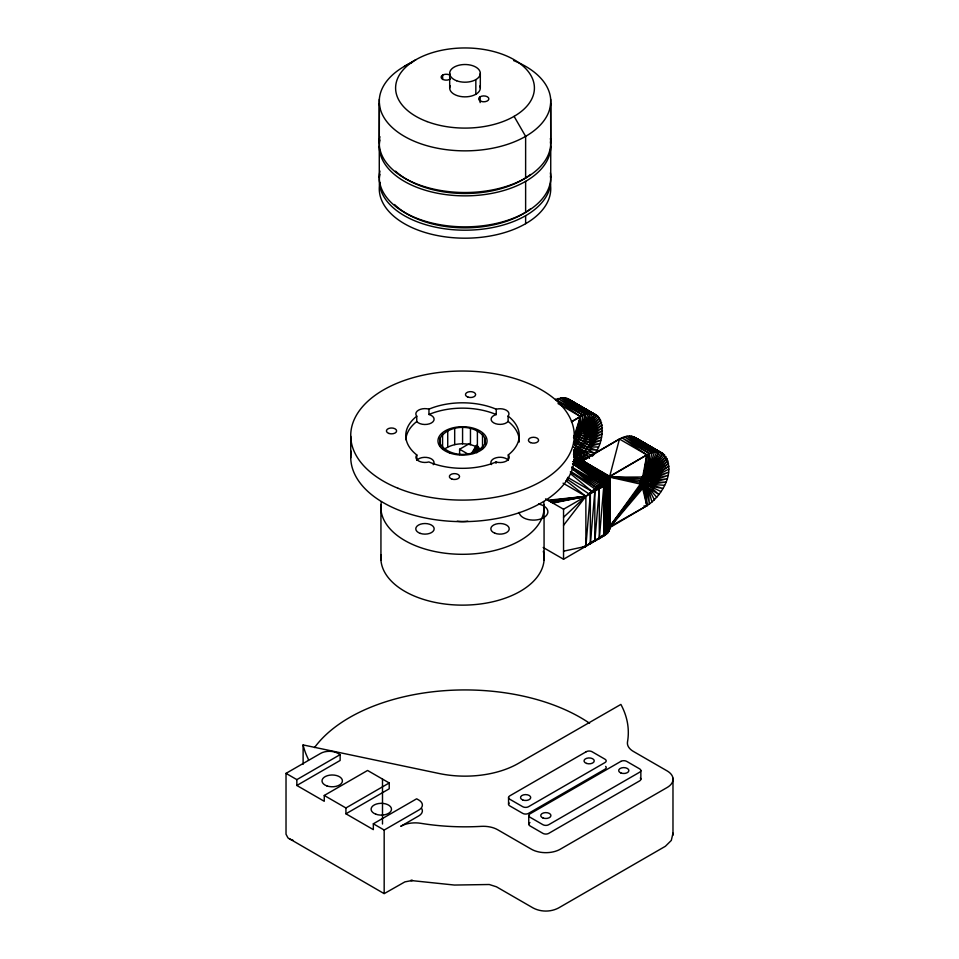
<?xml version="1.0" encoding="UTF-8"?>
<svg xmlns="http://www.w3.org/2000/svg" width="959" height="959" viewBox="0 0 959 959"><rect width="100%" height="100%" fill="white"/><g stroke="black" fill="none" stroke-linecap="round" stroke-linejoin="round"><path stroke-width="1.44" d="M340.145 754.625L296.846 779.631L296.846 785.469L340.145 760.463L340.145 754.625L337.976 753.378A12.251 7.073 0 0 0 320.654 753.378L286.022 773.374L286.022 834.21L287.964 837.914L384.175 893.644L404.878 881.884L412.514 880.422L410.62 880.482L454.422 885.049L489.27 884.51L496.45 886.799L533.096 907.957C540.9 912.105 550.766 912.105 558.582 907.957L665.39 846.282L671.312 840.432L672.978 833.191M379.344 103.404L379.273 143.023L379.344 99.304M439.797 438.539L439.773 443.166C448.62 458.174 476.263 458.162 485.206 443.25L485.23 438.623C476.383 423.626 448.74 423.626 439.797 438.539L439.773 446.115M640.528 482.353C639.749 473.938 655.764 466.697 653.019 479.152C653.211 486.549 638.982 493.669 640.528 482.353L609.66 476.695L608.497 531.789L605.249 535.074L563.544 559.241L543.166 547.481M648.572 470.989L652.432 473.231L667.08 458.57L651.581 472.427L665.93 456.592L650.514 471.996L662.873 453.619C657.922 450.502 651.593 452.133 646.869 454.89L609.696 476.707L606.46 482.976L607.622 532.952L609.564 529.356L609.145 480.519L608.354 481.897L602.252 482.593L573.206 461.603L582.269 460.512L608.953 476.971L640.372 484.055L608.521 528.361L646.869 505.729C662.453 495.839 677.545 469.598 662.873 453.619L635.457 437.784C630.495 434.667 624.177 436.297 619.442 439.054L609.624 476.647L599.303 488.599L599.303 538.598L607.622 532.952L608.497 481.742L609.145 480.519L608.078 479.8L604.494 480.723L576.227 461.243L578.936 459.948L573.962 456.796M619.442 439.054L582.269 460.931L579.775 460.176L574.561 460.907L582.113 460.62L619.442 439.054L646.869 454.89L646.51 473.015L649.423 453.583L624.513 436.813L651.94 452.648L647.912 472.296L658.965 452.085L633.587 436.836L661.015 452.672L649.267 471.948L658.965 452.085L631.537 436.249L656.747 451.893L647.912 472.296L649.423 453.583L621.995 437.748L646.869 454.89L645.131 474.082M593.249 455.237C606.076 443.01 607.61 402.253 580.471 416.554L574.249 435.854C591.14 414.132 597.229 446.355 580.914 453.787L580.686 460.584L582.269 460.931L580.758 460.692L607.095 478.541L609.756 477.99L582.269 460.512L576.227 461.243L603.738 481.346L609.253 478.409M592.566 456.22L574.992 445.515L580.219 437.172L581.55 430.519L577.546 432.018L576.647 437.208L574.729 440.661L576.575 443.681L594.616 453.271L584.367 450.934L573.29 447.098M566.817 478.961L588.862 493.849L590.36 493.765L585.877 546.354L563.544 551.197M643.825 475.436L646.869 454.89L609.696 476.347L594.832 491.176L590.36 543.765L588.862 543.957L593.657 540.78M582.113 460.62L609.684 476.719L609.756 528.097L608.497 531.789L608.497 481.742L606.532 484.031L599.303 488.599L594.832 541.188L601.545 536.105M579.14 430.759L580.471 416.554L555.597 399.412L562.921 397.721L567.189 398.5L596.486 415.283L587.388 428.913L599.531 418.256L588.61 429.68L586.213 428.457M609.564 476.575L608.917 477.186L642.662 477.019L646.869 454.89M558.03 403.595L580.471 416.554L580.914 429.644L583.024 415.247L558.126 398.476L585.541 414.312L582.676 428.889L590.348 413.557L565.139 397.913L592.566 413.749L584.367 428.505L590.348 413.557L562.921 397.721L587.999 413.737L582.676 428.889M570.329 471.9L594.808 488.85L608.569 481.022L602.995 481.969L573.206 461.603L582.269 460.512L609.696 476.347L609.756 528.097L608.617 528.948L640.972 486.86M571.648 472.008L596.306 487.604L606.532 484.031L606.532 534.043L606.46 533.048L608.354 531.945L609.696 526.839L641.691 487.831M577.402 432.185L580.471 416.554L571.492 421.732M640.252 486.992L642.662 488.455L608.893 528.433L609.756 528.097L609.564 479.26L606.723 478.853L579.248 460.883L580.603 460.392M609.624 527.066L608.665 528.025L609.588 527.294L609.756 528.097C610.224 525.376 608.306 529.188 609.696 526.839L646.869 505.729L646.51 487.999L640.576 483.959M609.756 528.097L609.696 526.839M607.622 532.952L607.622 482.916L609.684 476.719L641.691 478.757M575.76 433.9L580.471 416.554L571.492 421.84M581.442 460.608L580.758 460.692L607.467 478.217L609.696 476.707L640.972 480.567M609.588 477.103L608.21 477.594M580.914 429.644L585.541 414.312L560.571 397.901L587.999 413.737M476.875 452.756L478.577 447.29M647.912 472.296L654.398 452.073L629.32 436.057L656.747 451.893M609.636 476.887L606.723 478.853L580.003 460.788L581.957 460.632M476.215 452.384L478.133 447.038M475.532 451.977L477.666 446.774M474.369 452.6L477.534 445.827M473.003 453.535L476.443 446.918M472.367 453.163L476.06 446.702M471.852 452.864L476.515 445.24M609.552 527.15L608.665 528.025M607.467 478.217L582.269 460.512L607.838 477.906L609.756 477.99L602.252 482.593L572.655 463.557M584.367 428.505L594.616 414.336L569.059 399.447L598.128 416.602L587.388 428.913M649.267 471.948L662.873 453.619L635.457 437.784L661.015 452.672M640.528 485.578L608.138 528.493M563.544 525.328L585.877 496.354L609.696 476.347M650.514 471.996L664.527 454.938L637.1 439.102M606.46 533.048L609.145 530.591L609.145 480.519M573.71 456.424L579.775 460.176L577.738 461.063L605.98 479.476L609.564 479.26L597.793 486.345L572.547 468.615M596.438 539.33L594.832 541.188L594.832 491.176L602.66 485.146M608.617 528.948L609.361 528.133M609.564 479.26L609.564 529.356L607.538 530.998L608.797 530.255M608.953 527.786L609.636 527.078M601.82 536.093L599.303 538.598L603.786 486.009L606.532 484.031M563.544 517.285L585.877 496.354L565.942 480.615M580.435 429.428L577.546 432.018L577.246 430.603M590.84 542.362L585.877 546.354L583.012 546.846L585.877 546.354L585.877 496.354L563.065 483.18M581.406 428.553L590.78 433.971L602.144 425.041L590.336 432.245L581.406 428.553L590.936 435.925L602.444 430.759L590.78 438.059L580.95 434.883L577.246 435.398L574.669 433.912M590.78 433.971L602.444 427.81L590.936 435.925L581.55 430.519L577.546 433.636L581.406 432.641L590.78 438.059L602.144 433.876L590.336 440.301L580.219 437.172L574.873 433.768M596.102 539.306L590.36 543.765L590.36 493.765M645.587 472.931L653.319 477.39L668.843 466.146L653.319 475.772L646.881 472.044M444.628 449.004C454.95 442.027 470.174 442.039 480.471 449.064M608.521 528.361L609.468 527.714M577.246 435.398L581.406 432.641M571.672 467.501L599.279 485.098L603.475 482.353M607.622 482.916L601.401 484.319L596.306 487.604L572.175 468.927M604.494 480.723L606.591 479.404M602.995 481.969L605.549 480.387M608.078 529.979L609.025 529.404M599.303 488.599L605.249 485.062L606.532 534.043M609.756 477.99L607.095 478.541L580.003 460.788M404.374 66.351L415.93 59.686M459.613 454.602L459.613 449.244L469.55 443.514M545.587 498.872L563.544 509.241L603.786 486.009L603.786 536.021L605.249 485.062L605.249 535.074L602.66 535.254M296.846 785.469L324.262 801.292L324.262 795.467L367.573 770.461L389.222 782.964L389.222 788.801L345.923 813.795L345.923 807.969L389.222 782.964M373.339 823.793L416.65 798.799L418.807 800.046A12.251 7.073 0 0 1 418.807 810.043L384.175 830.05L373.339 823.793L373.339 829.631L345.923 813.795M567.644 477.378L591.835 491.344L608.354 481.897M571.72 467.081L600.766 483.851L609.025 479.284M573.794 460.044L575.592 459.085L582.173 460.799L573.794 460.044L577.27 459.517L573.65 457.059M646.102 472.571L653.319 477.39L668.843 469.095M575.496 457.707L574.249 455.285L577.402 455.297L580.914 453.787L583.803 460.032M577.27 459.517L573.206 461.603L603.738 481.346M576.227 461.243L605.237 480.099L609.361 477.978M609.421 477.75L605.98 479.476L579.248 460.883L580.351 460.692M594.832 491.176L588.862 493.849L597.253 488.251L594.808 488.85M599.279 485.098L601.401 484.319M653.319 477.39L668.543 472.2L653.019 479.152L644.004 473.938M573.494 442.135L587.388 447.05L599.531 443.669L588.61 444.868L574.729 440.661M552.863 503.079L585.877 496.354L547.973 500.25M552.264 502.732L585.877 496.354L548.848 500.766M551.533 502.312L585.877 496.354L549.783 501.293M641.487 479.2L650.514 484.415L665.93 482.005L651.581 482.737L642.566 477.534M550.694 501.821L585.877 496.354M643.933 505.98L646.869 505.729L645.131 488.539L640.372 485.41M575.915 460.212L578.936 459.948M573.506 437.364L578.001 441.631L587.388 447.05L598.128 446.954M581.214 460.644L581.873 460.692M642.027 478.373L650.514 484.415L664.527 485.29M575.808 438.994L589.605 442.59L600.682 440.373L588.61 444.868L574.321 435.578M640.252 480.675L649.267 485.889L662.873 488.503L650.514 484.415M303.116 764.275L303.116 744.927L439.174 773.517A75.533 43.611 0 0 0 518.316 763.436L620.881 704.421A163.306 94.282 0 0 1 627.498 741.918A20.415 11.784 0 0 0 633.372 751.424L667.08 770.88A20.415 11.784 0 0 1 667.08 787.543L560.272 849.218A20.415 11.784 0 0 1 531.394 849.218L497.697 829.751A20.415 11.784 0 0 0 481.226 826.358A163.306 94.282 0 0 1 420.725 823.301A20.415 11.784 0 0 0 400.754 826.31L418.807 815.881A12.251 7.073 0 0 0 421.708 808.545M581.957 460.74L573.746 456.004M293.142 840.372L289.402 838.933M587.388 447.05L596.486 450.167L585.961 449.1L574.992 445.515L573.985 443.262M574.321 449.411L582.676 452.516L589.258 458.054M573.47 450.802L580.914 453.787L582.089 460.428M574.201 452.576L579.14 454.722L579.727 460.356M583.42 427.966L589.605 430.807L601.557 422.511L590.336 432.245L583.3 428.182M573.734 453.547L577.402 455.297L578.421 459.325M640.876 479.944L649.267 485.889L661.015 491.607M582.269 460.931L577.738 461.063L605.237 480.099M579.907 406.676L582.509 408.09M585.122 409.517L598.128 416.602M641.103 442.171L643.705 443.597M646.306 445.012L648.907 446.426M651.509 447.841L664.527 454.938M570.701 400.766L596.486 415.283L585.961 428.517L594.616 414.336L567.189 398.5L592.566 413.749M654.398 452.073L626.97 436.237L651.94 452.648M555.597 399.412L583.024 415.247M586.261 428.325L588.61 429.68L600.682 420.234L589.605 430.807L584.918 428.098M647.864 471.384L653.019 474.357L668.543 463.377L653.319 475.772L647.205 471.828M580.95 434.883L590.336 440.301L601.557 437.088L589.605 442.59L580.219 437.172L576.647 437.208L574.069 435.722M643.405 475.748L652.432 480.962L667.08 478.709L651.581 482.737L642.41 476.239M640.18 482.641L658.965 494.556L649.267 485.889M640.073 484.283L646.51 487.999L649.423 504.074L647.912 487.1L639.569 481.286M574.465 447.769L582.676 452.516L586.476 458.941M639.977 485.566L645.131 488.539M639.953 486.453L643.825 488.694L646.869 505.729L642.662 488.455L640.085 486.968M573.878 449.723L580.914 453.787M574.453 452.013L579.14 454.722M573.89 453.259L577.402 455.297M573.41 454.122L575.76 455.477L577.33 459.457M459.613 449.244L467.932 454.039M286.022 773.374L296.846 779.631M324.262 795.467L345.923 807.969M648.656 470.989L652.432 473.231L667.955 460.847L653.019 474.357L648.056 471.277M640.24 486.429L643.825 488.694M644.748 473.47L653.019 479.152L667.955 475.424L652.432 480.962L644.292 475.256M572.535 463.653L600.766 483.851M581.55 430.519L590.78 438.059M570.473 473.662L591.835 491.344M651.94 502.108L647.912 487.1L656.747 497.313M584.367 450.934L589.497 457.839M514.084 116.351L525.628 136.358L525.628 178.026M647.912 487.1L654.398 499.843M609.253 528.553L609.564 529.356M582.676 452.516L584.463 459.553M550.67 103.404L550.742 143.023L550.67 99.304M672.978 778.181L672.978 835.241M640.852 770.545L640.852 779.211M563.544 509.241L563.544 559.241M550.742 146.355L550.742 177.355M544.065 504.985L544.065 560.176M528.757 815.546L528.757 824.213M525.628 181.359L525.628 212.359M525.628 215.691L525.628 223.687M508.558 797.552L508.558 804.217M405.813 439.702A56.737 32.75 0 0 1 416.757 421.528L416.757 416.194A9.134 5.275 0 0 1 418.52 410.164A9.134 5.275 0 0 1 428.961 409.145A56.737 32.75 0 0 1 496.235 409.229A8.931 5.155 0 0 1 506.352 410.248A8.931 5.155 0 0 1 508.114 416.086A56.737 32.75 0 0 1 508.294 454.902L508.294 460.236A9.182 5.298 0 0 0 496.271 457.731A9.182 5.298 0 0 0 491.547 464.588M508.114 416.086L508.114 421.421A56.737 32.75 0 0 1 519.203 442.039M496.235 409.229L496.235 414.564A8.931 5.155 0 0 0 493.717 422.871A8.931 5.155 0 0 0 508.114 421.421M508.294 454.902A9.182 5.298 0 0 1 506.532 460.979A9.182 5.298 0 0 1 496.007 461.998L496.007 463.329M485.23 438.623L485.23 444.52M482.521 434.271L482.521 449.016M480.315 73.352L480.315 88.024M480.159 96.775L480.159 102.601M477.39 430.723L477.39 446.942M475.832 79.609L475.832 94.27M470.461 428.397L470.461 444.616M462.574 427.582L462.574 443.789M454.686 428.373L454.686 444.58M449.687 73.352L449.687 88.024M447.733 430.663L447.733 446.882M442.626 75.102L442.626 79.477M442.567 434.199L442.567 448.944M428.961 409.145L428.961 414.48A9.134 5.275 0 0 1 431.43 422.955A9.134 5.275 0 0 1 416.757 421.528M416.757 416.194A56.737 32.75 0 0 0 416.805 454.974L416.805 460.308A9.051 5.227 0 0 1 428.769 457.815A9.051 5.227 0 0 1 433.24 464.695M384.175 830.05L384.175 893.464M382.497 779.068L382.497 824.009M380.939 504.985L380.939 560.176M379.273 146.355L379.273 177.355M350.742 436.285L350.742 457.827M550.382 184.176A85.735 49.496 0 0 1 463.437 238.18A85.735 49.496 0 0 1 379.968 182.378M550.382 176.18A85.735 49.496 0 0 1 463.437 230.184A85.735 49.496 0 0 1 379.968 174.382M550.382 172.848A85.735 49.496 0 0 1 463.437 226.851A85.735 49.496 0 0 1 379.968 171.05M550.382 141.848A85.735 49.496 0 0 1 463.437 195.852A85.735 49.496 0 0 1 379.968 140.05M530.531 208.822A81.647 47.147 0 0 1 394.533 204.507M530.531 174.478A81.647 47.147 0 0 1 395.564 171.158M550.382 138.504A85.735 49.496 0 0 1 463.437 192.519A85.735 49.496 0 0 1 379.968 136.705M479.884 85.938A15.308 8.835 0 0 1 464.719 96.859A15.308 8.835 0 0 1 450.262 85.627M450.334 78.95A5.107 2.949 0 0 1 442.854 79.393A5.107 2.949 0 0 1 442.722 75.054A5.107 2.949 0 0 1 450.215 75.341M513.604 60.573A85.735 49.496 0 0 1 530.231 133.481A85.735 49.496 0 0 1 402.924 135.495A85.735 49.496 0 0 1 412.598 62.179M573.782 451.054A111.771 64.529 0 0 1 462.634 521.648A111.771 64.529 0 0 1 351.198 451.198M496.007 461.998A56.737 32.75 0 0 1 428.877 461.95A9.051 5.227 0 0 1 418.58 460.931A9.051 5.227 0 0 1 416.805 454.974M428.961 414.48A56.737 32.75 0 0 1 496.235 414.564M538.526 504.014A14.397 8.307 0 0 1 547.565 513.568A14.397 8.307 0 0 1 532.473 520.09A14.397 8.307 0 0 1 519.131 512.394M467.8 521.216A24.91 14.373 0 0 1 457.215 521.216M543.585 501.569A81.647 47.147 0 0 1 462.502 554.302A81.647 47.147 0 0 1 381.43 501.569M543.321 551.293A81.647 47.147 0 0 1 465.415 605.105A81.647 47.147 0 0 1 381.059 554.638M509.097 803.031A4.088 2.362 0 0 0 509.744 805.884L522.739 813.376A4.088 2.362 0 0 0 528.517 813.376L605.009 769.214A4.088 2.362 0 0 0 605.668 766.373M529.955 822.546A4.088 2.362 0 0 0 529.955 825.879L542.95 833.383A4.088 2.362 0 0 0 548.716 833.383L639.653 780.878A4.088 2.362 0 0 0 640.3 778.037M303.116 744.927A163.306 94.282 0 0 0 307.815 758.113A20.415 11.784 0 0 1 308.486 760.151M314.528 747.576A163.306 94.282 0 0 1 589.581 723.254M586.249 751.712L509.744 795.874A4.088 2.362 0 0 0 509.744 799.219L522.739 806.711A4.088 2.362 0 0 0 528.517 806.711L605.009 762.549A4.088 2.362 0 0 0 605.009 759.216L592.027 751.712A4.088 2.362 0 0 0 586.249 751.712M620.893 761.374L529.955 813.879A4.088 2.362 0 0 0 529.955 817.212L542.95 824.716A4.088 2.362 0 0 0 548.716 824.716L639.653 772.211A4.088 2.362 0 0 0 639.653 768.878L626.671 761.374A4.088 2.362 0 0 0 620.893 761.374M585.877 546.354L582.94 546.798L585.877 546.354M456.628 80.76A15.308 8.835 0 0 0 480.291 73.843A15.308 8.835 0 0 0 458.09 65.464A15.308 8.835 0 0 0 456.628 80.76M427.055 121.577A69.408 40.074 0 0 0 534.307 90.218A69.408 40.074 0 0 0 433.648 52.277A69.408 40.074 0 0 0 427.055 121.577M480.974 101.318A5.107 2.949 0 0 0 488.862 99.017A5.107 2.949 0 0 0 481.466 96.224A5.107 2.949 0 0 0 480.974 101.318M397.985 488.263A111.771 64.529 0 0 0 573.806 441.476A111.771 64.529 0 0 0 415.726 376.959A111.771 64.529 0 0 0 397.985 488.263M530.507 442.59A5.107 2.949 0 0 0 538.574 440.505A5.107 2.949 0 0 0 531.418 437.52A5.107 2.949 0 0 0 530.507 442.59M467.992 397.122A5.107 2.949 0 0 0 475.652 394.581A5.107 2.949 0 0 0 467.992 392.027A5.107 2.949 0 0 0 467.992 397.122M451.917 479.104A5.107 2.949 0 0 0 459.565 476.551A5.107 2.949 0 0 0 451.917 473.998A5.107 2.949 0 0 0 451.917 479.104M388.958 433.468A5.107 2.949 0 0 0 396.618 430.927A5.107 2.949 0 0 0 388.958 428.373A5.107 2.949 0 0 0 388.958 433.468M449.579 452.948A24.55 14.181 0 0 0 487.052 441.332A24.55 14.181 0 0 0 450.886 428.409A24.55 14.181 0 0 0 449.579 452.948M620.917 772.99A5.107 2.949 0 0 0 628.864 770.76A5.107 2.949 0 0 0 621.552 767.895A5.107 2.949 0 0 0 620.917 772.99M586.584 763.436A5.107 2.949 0 0 0 594.244 760.883A5.107 2.949 0 0 0 586.584 758.329A5.107 2.949 0 0 0 586.584 763.436M522.763 799.986A5.107 2.949 0 0 0 530.711 797.756A5.107 2.949 0 0 0 523.398 794.891A5.107 2.949 0 0 0 522.763 799.986M542.974 817.991A5.107 2.949 0 0 0 550.922 815.761A5.107 2.949 0 0 0 543.609 812.896A5.107 2.949 0 0 0 542.974 817.991M420.378 533.42A9.182 5.298 0 0 0 434.163 528.829A9.182 5.298 0 0 0 420.378 524.237A9.182 5.298 0 0 0 420.378 533.42M494.88 533.216A9.182 5.298 0 0 0 509.193 529.212A9.182 5.298 0 0 0 496.019 524.058A9.182 5.298 0 0 0 494.88 533.216M326.827 785.889A10.201 5.898 0 0 0 342.411 781.07A10.201 5.898 0 0 0 327.379 775.687A10.201 5.898 0 0 0 326.827 785.889M375.904 814.227A10.201 5.898 0 0 0 391.488 809.396A10.201 5.898 0 0 0 376.455 804.026A10.201 5.898 0 0 0 375.904 814.227"/></g></svg>
